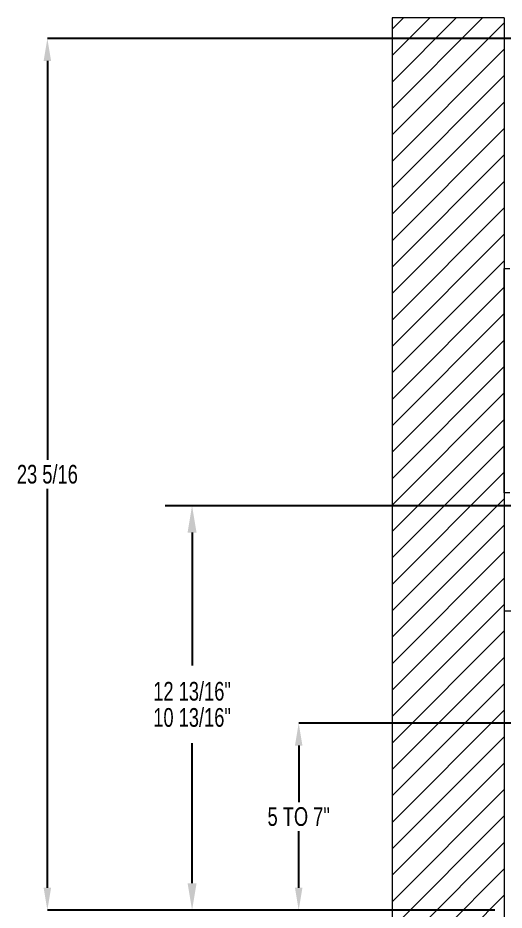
# Model space of a CAD drawing. Header units: inches. Extents: x 13.3 to 24.9, y 7.7 to 19.8.
# Drawn here: x 13.26 to 16.52, y 12.56 to 18.53 of the extents above; entities that cross this region are included whole.
import ezdxf

# ---------------------------------------------------------------- set-up
doc = ezdxf.new("R2010")
doc.units = ezdxf.units.IN
doc.header["$MEASUREMENT"] = 0
doc.header["$PDSIZE"] = -1
doc.layers.add('DIM', color=1, linetype='Continuous')
doc.styles.add('SLDTEXTSTYLE0', font='ARIAL.TTF', dxfattribs={"width": 0.7})
doc.styles.get("Standard").update_dxf_attribs({"font": 'ARIAL.TTF'})
doc.dimstyles.new('SLDDIMSTYLE0', dxfattribs={"dimtxt": 0.125, "dimasz": 0.15, "dimexe": 0, "dimexo": 0.0625, "dimgap": 0.03125, "dimtad": 0, "dimtih": 1, "dimtoh": 1, "dimdec": 3, "dimlfac": 4, "dimrnd": 1e-09, "dimzin": 12, "dimdsep": 46, "dimtxsty": 'SLDTEXTSTYLE0', "dimsah": 1, "dimcen": 0.09, "dimadec": 0, "dimazin": 0, "dimtfac": 1, "dimtdec": 3, "dimtofl": 0, "dimtmove": 0, "dimatfit": 3, "dimfxl": 0, "dimtolj": 1, "dimtzin": 12, "dimarcsym": 0})
doc.dimstyles.get("Standard").update_dxf_attribs({"dimtxt": 0.18, "dimasz": 0.18, "dimexe": 0.18, "dimexo": 0.0625, "dimgap": 0.09, "dimtad": 0, "dimtih": 1, "dimtoh": 1, "dimdec": 4, "dimzin": 0, "dimdsep": 46, "dimtxsty": 'Standard', "dimcen": 0.09, "dimadec": 0, "dimazin": 0, "dimtfac": 1, "dimtdec": 4, "dimtofl": 0, "dimtmove": 0, "dimatfit": 3, "dimfxl": 0, "dimtolj": 1, "dimtzin": 0, "dimarcsym": 0})

# ---------------------------------------------------------------- blocks, each defined once
blk = doc.blocks.new('*D11')
at = {"color": 0, "linetype": 'ByBlock', "lineweight": -2}
for p, q in [((17.7047, 13.813), (15.1422, 13.813)), ((15.1422, 13.663), (15.1422, 13.2839)), ((15.1422, 12.713), (15.1422, 13.0921)), ((16.4547, 12.563), (15.1422, 12.563))]:
    blk.add_line(p, q, dxfattribs=at)
at = {"color": 0, "linetype": 'ByBlock'}
for points in [[(15.1422, 13.813), (15.1672, 13.663), (15.1172, 13.663)], [(15.1422, 12.563), (15.1672, 12.713), (15.1172, 12.713)]]:
    blk.add_solid(points, dxfattribs=at)
at = {"layer": 'DEFPOINTS', "color": 0, "linetype": 'ByBlock'}
for p in [(17.7672, 13.813), (16.5172, 12.563)]:
    blk.add_point(p, dxfattribs=at)
at = {"color": 0, "linetype": 'ByBlock', "insert": (15.1422, 13.188), "char_height": 0.125, "attachment_point": 5, "style": 'SLDTEXTSTYLE0'}
blk.add_mtext('5 TO 7"', dxfattribs=at)
blk = doc.blocks.new('*D12')
at = {"color": 0, "linetype": 'ByBlock', "lineweight": -2}
for p, q in [((17.2133, 18.3905), (13.4606, 18.3905)), ((13.4606, 18.2405), (13.4606, 15.5727)), ((13.4606, 12.713), (13.4606, 15.3808)), ((16.4547, 12.563), (13.4606, 12.563))]:
    blk.add_line(p, q, dxfattribs=at)
at = {"color": 0, "linetype": 'ByBlock'}
for points in [[(13.4606, 18.3905), (13.4356, 18.2405), (13.4856, 18.2405)], [(13.4606, 12.563), (13.4356, 12.713), (13.4856, 12.713)]]:
    blk.add_solid(points, dxfattribs=at)
at = {"layer": 'DEFPOINTS', "color": 0, "linetype": 'ByBlock'}
for p in [(17.2758, 18.3905), (16.5172, 12.563)]:
    blk.add_point(p, dxfattribs=at)
at = {"color": 0, "linetype": 'ByBlock', "insert": (13.4606, 15.4768), "char_height": 0.125, "attachment_point": 5, "style": 'SLDTEXTSTYLE0'}
blk.add_mtext('23 5/16', dxfattribs=at)
blk = doc.blocks.new('*D14')
at = {"color": 0, "linetype": 'ByBlock', "lineweight": -2}
for p, q in [((20.2825, 15.267), (14.2488, 15.267)), ((14.4288, 15.087), (14.4288, 14.1978)), ((14.4288, 12.743), (14.4288, 13.6801)), ((16.4547, 12.563), (14.2488, 12.563))]:
    blk.add_line(p, q, dxfattribs=at)
at = {"color": 0, "linetype": 'ByBlock'}
for points in [[(14.4288, 15.267), (14.4588, 15.087), (14.3988, 15.087)], [(14.4288, 12.563), (14.4588, 12.743), (14.3988, 12.743)]]:
    blk.add_solid(points, dxfattribs=at)
at = {"layer": 'DEFPOINTS', "color": 0, "linetype": 'ByBlock'}
for p in [(20.345, 15.267), (16.5172, 12.563)]:
    blk.add_point(p, dxfattribs=at)
at = {"color": 0, "linetype": 'ByBlock', "insert": (14.4288, 13.939), "char_height": 0.125, "attachment_point": 5, "style": 'SLDTEXTSTYLE0'}
blk.add_mtext('\\A1;\\S12 13\\/16"^ 10 13\\/16";', dxfattribs=at)

msp = doc.modelspace()

# ---------------------------------------------------------------- linework, layer by layer
at = {"color": 7, "linetype": 'Continuous', "lineweight": 15}
for p, q in [((15.767186, 18.52869), (15.767186, 9.781732)), ((16.517186, 18.52869), (15.767186, 18.52869)), ((16.517186, 18.52869), (15.767186, 18.52869)), ((16.517186, 18.52869), (16.517186, 9.781732)), ((16.517174, 16.853481), (16.554674, 16.853481)), ((16.517174, 15.35348), (16.517174, 16.853481)), ((16.554674, 15.35348), (16.517174, 15.35348)), ((16.594686, 14.562982), (16.517186, 14.562982))]:
    msp.add_line(p, q, dxfattribs=at)
at = {"color": 0, "linetype": 'Continuous', "lineweight": 0}
for p, q in [((15.842943, 18.528689), (15.767186, 18.452934)), ((16.01972, 18.528689), (15.767186, 18.276158)), ((16.196494, 18.528689), (15.767186, 18.099381)), ((16.373272, 18.528689), (15.767186, 17.922604)), ((16.517186, 18.495827), (15.767186, 17.745827)), ((16.517186, 18.319051), (15.767186, 17.569051)), ((16.517186, 18.142274), (15.767186, 17.392274)), ((16.517186, 17.965497), (15.767186, 17.215497)), ((16.517186, 17.788721), (15.767186, 17.038721)), ((16.517186, 17.611944), (15.767186, 16.861944)), ((16.517186, 17.435167), (15.767186, 16.685167)), ((16.517186, 17.258391), (15.767186, 16.508391)), ((16.517186, 17.081614), (15.767186, 16.331614)), ((16.517186, 16.904837), (15.767186, 16.154837)), ((16.517186, 16.72806), (15.767186, 15.97806)), ((16.517186, 16.551284), (15.767186, 15.801284)), ((16.517186, 16.374507), (15.767186, 15.624507)), ((16.517186, 16.19773), (15.767186, 15.44773)), ((16.517186, 16.020954), (15.767186, 15.270954)), ((16.517186, 15.844177), (15.767186, 15.094177)), ((16.517186, 15.6674), (15.767186, 14.9174)), ((16.517186, 15.490624), (15.767186, 14.740624)), ((16.517186, 15.313847), (15.767186, 14.563847)), ((16.517186, 15.13707), (15.767186, 14.38707)), ((16.517186, 14.960294), (15.767186, 14.210293)), ((16.517186, 14.783517), (15.767186, 14.033517)), ((16.517186, 14.60674), (15.767186, 13.85674)), ((16.517186, 14.429963), (15.767186, 13.679963)), ((16.517186, 14.253187), (15.767186, 13.503187)), ((16.517186, 14.07641), (15.767186, 13.32641)), ((16.517186, 13.899633), (15.767186, 13.149633)), ((16.517186, 13.722857), (15.767186, 12.972857)), ((16.517186, 13.54608), (15.767186, 12.79608)), ((16.517186, 13.369303), (15.767186, 12.619303)), ((16.517186, 13.192527), (15.767186, 12.442527)), ((16.517186, 13.01575), (15.767186, 12.26575)), ((16.517186, 12.838973), (15.767186, 12.088973)), ((16.517186, 12.662196), (15.767186, 11.912197))]:
    msp.add_line(p, q, dxfattribs=at)

# ---------------------------------------------------------------- dimensions: what is measured, and where the dimension line sits
at = {"layer": 'DIM'}
for base, p1, p2, dimstyle, override, picture, middle in [((13.460633, 12.562981), (17.275806, 18.390538), (16.517187, 12.562981), 'SLDDIMSTYLE0', {"dimdec": 4, "dimlunit": 5, "dimfrac": 2}, '*D12', (13.460633, 15.47676)), ((14.428819, 15.266981), (16.517186, 12.562981), (20.345024, 15.266981), 'Standard', {"dimtxt": 0.125, "dimlfac": 4, "dimlunit": 5, "dimtxsty": 'SLDTEXTSTYLE0', "dimlim": 1, "dimtp": 2, "dimfrac": 2}, '*D14', (14.428819, 13.93898))]:
    dim = msp.add_linear_dim(base=base, p1=p1, p2=p2, angle=90, dimstyle=dimstyle, override=override, dxfattribs=at)
    dim.commit()
    dim.dimension.update_dxf_attribs({"geometry": picture, "text_midpoint": middle})
dim = msp.add_linear_dim(base=(15.142187, 13.812981), p1=(16.517187, 12.562981), p2=(17.767187, 13.812981), angle=90, text='<> TO 7"', dimstyle='SLDDIMSTYLE0', override={"dimdec": 4, "dimlunit": 5, "dimfrac": 2}, dxfattribs=at)
dim.commit()
dim.dimension.update_dxf_attribs({"geometry": '*D11', "text_midpoint": (15.142187, 13.187981)})

doc.saveas('drawing.dxf')
